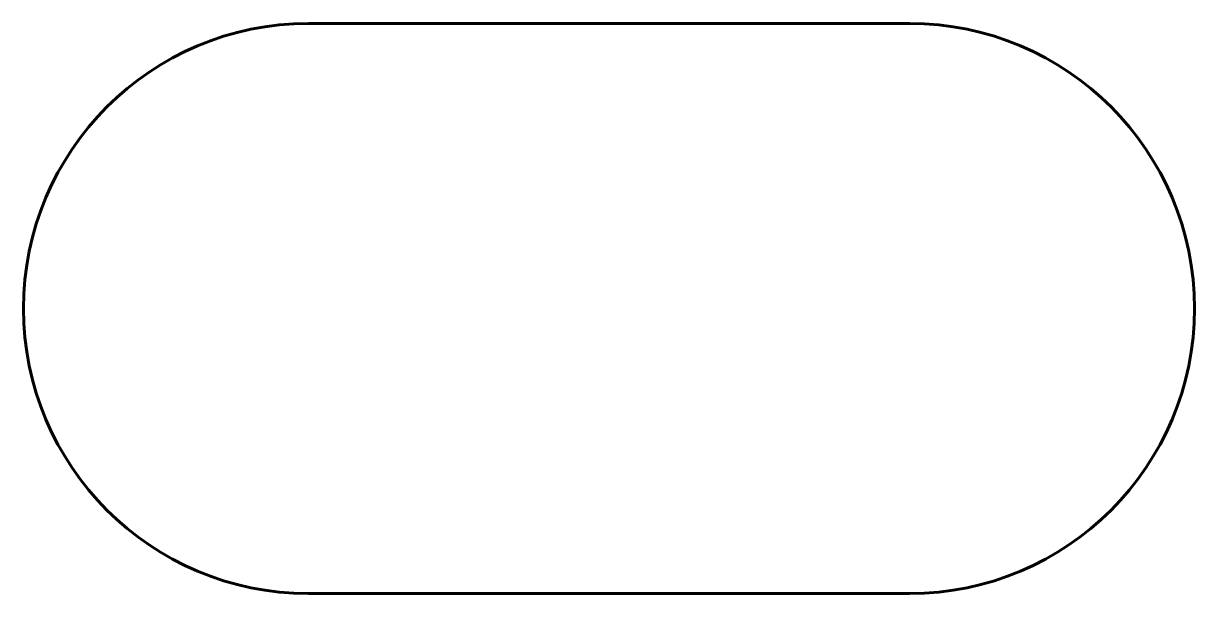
# Model space of a CAD drawing. Header units: millimetres. Extents: x 1113 to 1150, y -105 to -87.
import ezdxf

# ---------------------------------------------------------------- set-up
doc = ezdxf.new("R2010")
doc.units = ezdxf.units.MM
doc.linetypes.add('K5LT_BASIC', pattern=[0])
doc.layers.add('Системный слой', color=7, linetype='Continuous')

msp = doc.modelspace()

# ---------------------------------------------------------------- linework, layer by layer
at = {"layer": 'Системный слой', "color": 150, "linetype": 'K5LT_BASIC', "lineweight": 60, "true_color": 0x0080ff}
for p, q in [((1122.01, -87), (1141, -87)), ((1122.01, -105), (1141, -105))]:
    msp.add_line(p, q, dxfattribs=at)
for centre, start, end in [((1122.01, -96), 90, 270), ((1122.01, -96), 90, 270), ((1141, -96), 270, 90), ((1141, -96), 270, 90)]:
    msp.add_arc(centre, 9, start, end, dxfattribs=at)

doc.saveas('drawing.dxf')
